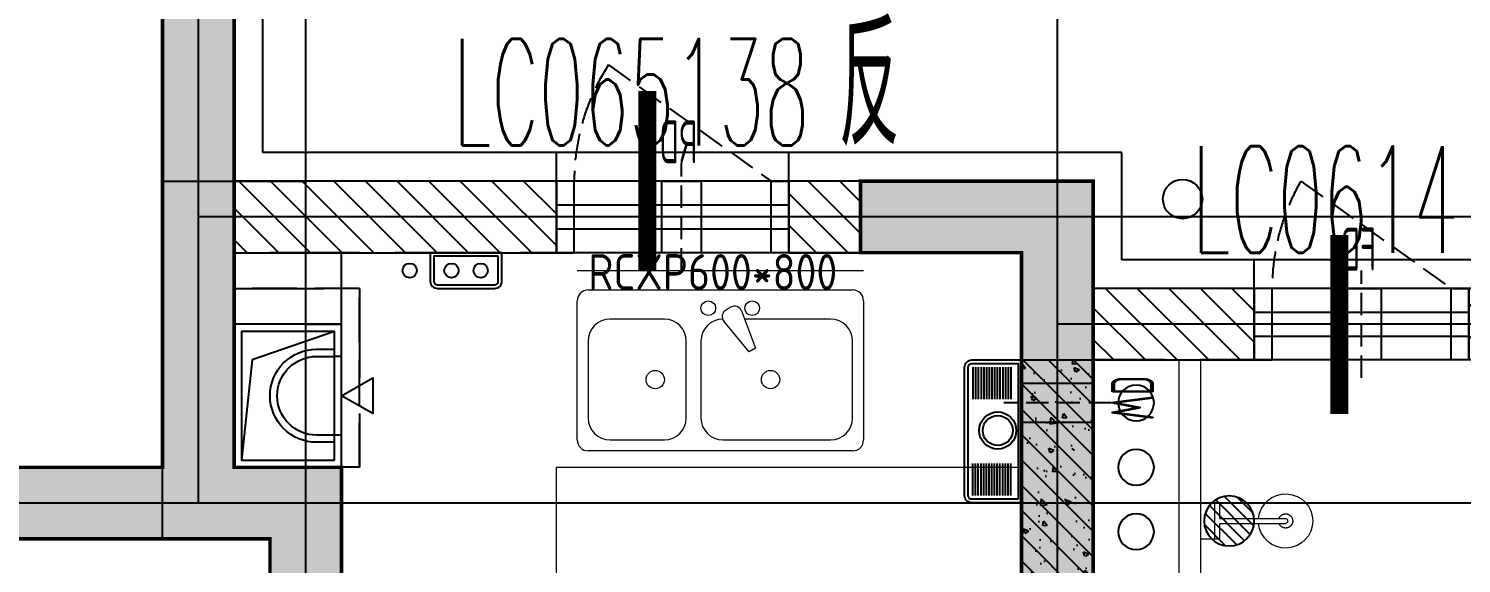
# Model space of a CAD drawing. Header units: millimetres. Extents: x 815519 to 890079, y 147095 to 251022.
# Drawn here: x 877205 to 881208, y 167027 to 168522 of the extents above; entities that cross this region are included whole.
import ezdxf

# ---------------------------------------------------------------- set-up
doc = ezdxf.new("R2010")
doc.units = ezdxf.units.MM
doc.header["$LTSCALE"] = 1000
for name, pattern in [('__DASH', [0.35, 0.25, -0.1]), ('DASH', [0.35, 0.25, -0.1]), ('DOTE', [61.468, 50.8, -5.08, 0.508, -5.08])]:
    doc.linetypes.add(name, pattern=pattern)
for name, color, linetype in [('A-WIND（门窗）', 155, 'Continuous'), ('DIM_IDEN', 3, 'Continuous'), ('EQUIP_地漏', 7, 'Continuous'), ('FURNITURE', 3, 'Continuous'), ('LVTRY', 84, 'Continuous'), ('PC_预制外墙', 11, 'Continuous'), ('PC_预制外墙填充', 252, 'Continuous'), ('PUB_HATCH', 8, 'Continuous'), ('STAIR', 52, 'Continuous'), ('SURFACE', 6, 'Continuous'), ('VPIPE-污水', 2, 'DASH'), ('VPIPE-通气', 3, 'Continuous'), ('VPIPE-雨水', 4, 'DASH'), ('WALL', 2, 'Continuous'), ('WINDOW', 4, 'Continuous'), ('WINDOW_TEXT', 7, 'Continuous'), ('总内隔墙', 30, 'Continuous'), ('梁虚线', 134, 'DASH'), ('看线', 163, 'Continuous'), ('砼墙', 3, 'Continuous'), ('预留洞-厨房', 6, 'Continuous')]:
    doc.layers.add(name, color=color, linetype=linetype)
doc.layers.add('DOTE', color=1, linetype='DOTE', plot=False)
for name, color, linetype, lineweight in [('FF-洁具', 32, 'Continuous', 0), ('厨卫', 154, 'Continuous', 0), ('预留洞-卫生间', 6, 'Continuous', 25)]:
    doc.layers.add(name, color=color, linetype=linetype, lineweight=lineweight)
doc.styles.add('_TCH_WINDOW', font='SIMPLEX', dxfattribs={"height": 3.5, "bigfont": 'GBCBIG'})
doc.styles.get("Standard").update_dxf_attribs({"font": 'gbenor.shx', "bigfont": 'gbcbig.shx'})
doc.styles.add('TSSD_REIN', font='TSSDENG.shx', dxfattribs={"width": 0.69, "height": 0.2, "bigfont": 'TSSDCHN.shx'})

# ---------------------------------------------------------------- blocks, each defined once
blk = doc.blocks.new('10#标准层轴网')
at = {"layer": 'DOTE'}
for p, q in [((-312273.1, 359150), (-312273.1, 365950)), ((-311973.1, 356450), (-311973.1, 365950)), ((-309873.1, 356450), (-309873.1, 365950)), ((-303473.1, 359950), (-312273.1, 359950)), ((-303473.1, 359650), (-309873.1, 359650)), ((-303473.1, 359150), (-329473.1, 359150))]:
    blk.add_line(p, q, dxfattribs=at)
blk = doc.blocks.new('10#-2单元-3C右侧楼梯间')
at = {"layer": 'SURFACE'}
blk.add_line((-184890, 486580), (-184890, 488480), dxfattribs=at)
at = {"layer": 'WALL'}
for p, q in [((-184970, 485700), (-184970, 488400)), ((-185170, 485700), (-185170, 488200)), ((-185170, 485700), (-187170, 485700)), ((-184670, 485700), (-184970, 485700)), ((-184670, 485700), (-184670, 483200)), ((-185070, 485500), (-187070, 485500)), ((-184870, 485500), (-185070, 485500)), ((-184870, 485500), (-184870, 483300))]:
    blk.add_line(p, q, dxfattribs=at)
blk = doc.blocks.new('$WINLIB2D$00000001')
for p, q in [((-0.5, 0.5), (0.5, 0.5)), ((-0.5, 0.5), (-0.5, -0.5)), ((0.5, -0.5), (0.5, 0.5)), ((0.5, 0.1667), (-0.5, 0.1667)), ((0.5, -0.1667), (-0.5, -0.1667)), ((-0.5, -0.5), (0.5, -0.5))]:
    blk.add_line(p, q)
blk = doc.blocks.new('3D户型-平面-反')
at = {"layer": 'A-WIND（门窗）', "linetype": 'DASH', "ltscale": 0.3}
for p, q in [((149845.1, 435902.6), (150299.5, 435577.7)), ((151779.9, 435577.7), (152199.5, 435277.7))]:
    blk.add_line(p, q, dxfattribs=at)
at = {"layer": 'A-WIND（门窗）'}
for points in [[(149699.5, 435577.7), (149699.5, 435377.7), (149749.5, 435377.7), (149749.5, 435577.7)], [(150349.5, 435577.7), (150349.5, 435377.7), (150299.5, 435377.7), (150299.5, 435577.7)], [(151649.5, 435277.7), (151649.5, 435077.7), (151699.5, 435077.7), (151699.5, 435277.7)], [(152249.5, 435277.7), (152249.5, 435077.7), (152199.5, 435077.7), (152199.5, 435277.7)]]:
    blk.add_lwpolyline(points, close=True, dxfattribs=at)
at = {"layer": 'A-WIND（门窗）', "linetype": 'DASH', "ltscale": 0.3}
for centre, start in [((150349.5, 435577.7), 147.2155), ((152299.5, 435277.7), 150)]:
    blk.add_arc(centre, 600, start, 180, dxfattribs=at)
at = {"layer": 'SURFACE'}
for p, q in [((151279.5, 435657.7), (148879.5, 435657.7)), ((149699.5, 435577.7), (149699.5, 435657.7)), ((150349.5, 435577.7), (150349.5, 435657.7)), ((151279.5, 435357.7), (151279.5, 435657.7)), ((155979.5, 435357.7), (151279.5, 435357.7)), ((151649.5, 435277.7), (151649.5, 435357.7))]:
    blk.add_line(p, q, dxfattribs=at)
at = {"layer": 'WALL'}
for p, q in [((148599.5, 435577.7), (148999.5, 435577.7)), ((148599.5, 434577.7), (148599.5, 435577.7)), ((149699.5, 435577.7), (148999.5, 435577.7)), ((149699.5, 435377.7), (149699.5, 435577.7)), ((151199.5, 435577.7), (150349.5, 435577.7)), ((150349.5, 435577.7), (150349.5, 435377.7)), ((151199.5, 435277.7), (151199.5, 435577.7)), ((148799.5, 435377.7), (148999.5, 435377.7)), ((148799.5, 434777.7), (148799.5, 435377.7)), ((148999.5, 435177.7), (148999.5, 435377.7)), ((149099.5, 435177.7), (149099.5, 435377.7)), ((149099.5, 435377.7), (149699.5, 435377.7)), ((150349.5, 435377.7), (150999.5, 435377.7)), ((150999.5, 435277.7), (150999.5, 435377.7)), ((150999.5, 435277.7), (150999.5, 435277.7)), ((150999.5, 435277.7), (150999.5, 435077.7)), ((151649.5, 435277.7), (151199.5, 435277.7)), ((151649.5, 435077.7), (151649.5, 435277.7)), ((148999.5, 435177.7), (149099.5, 435177.7)), ((150999.5, 435077.7), (150999.5, 435077.7)), ((150999.5, 433277.7), (150999.5, 435077.7)), ((151199.5, 433277.7), (151199.5, 435077.7)), ((151199.5, 435077.7), (151649.5, 435077.7)), ((148799.5, 434777.7), (149099.5, 434777.7)), ((149099.5, 432077.7), (149099.5, 434777.7)), ((148599.5, 434577.7), (148899.5, 434577.7)), ((148899.5, 431877.7), (148899.5, 434577.7))]:
    blk.add_line(p, q, dxfattribs=at)
at = {"layer": 'WINDOW', "yscale": -200}
for p, xscale, zscale, rotation in [((150024.5, 435477.7), -650, -650, 359.9999999998888), ((151949.5, 435177.7), -600, -600, 3.861640669723965e-11)]:
    blk.add_blockref('$WINLIB2D$00000001', p, dxfattribs=dict(at, xscale=xscale, zscale=zscale, rotation=rotation))
at = {"layer": 'WINDOW_TEXT', "style": '_TCH_WINDOW'}
for s, height, width, p in [('反', 337.6, 0.7, (150489.2, 435677.7)), ('LC065138', 297.5, 0.494118, (149411.2, 435677.7)), ('LC0614', 297.5, 0.494118, (151476.2, 435377.7))]:
    blk.add_text(s, height=height, dxfattribs=dict(at, width=width)).set_placement(p)
blk = doc.blocks.new('10#-剪力墙-初')
at = {"layer": 'PUB_HATCH'}
for points in [[(660112.9, -134100.9), (660112.9, -133900.9), (657312.9, -133900.9), (657312.9, -136600.9), (657012.9, -136600.9), (657012.9, -139300.9), (656712.9, -139300.9), (656712.9, -139600.9), (656912.9, -139600.9), (656912.9, -139500.9), (657212.9, -139500.9), (657212.9, -139200.9), (659412.9, -139200.9), (659412.9, -139500.9), (659612.9, -139500.9), (659612.9, -139000.9), (657212.9, -139000.9), (657212.9, -136800.9), (659612.9, -136800.9), (659612.9, -136600.9), (657512.9, -136600.9), (657512.9, -134100.9)], [(655562.9, -136000.9), (655562.9, -135800.9), (654912.9, -135800.9), (654912.9, -137600.9), (655112.9, -137600.9), (655112.9, -136000.9)]]:
    blk.add_hatch(color=256, dxfattribs=at).paths.add_polyline_path(points)
at = {"layer": '砼墙', "color": 5, "ltscale": 1, "const_width": 10}
for points in [[(660112.9, -134100.9), (657512.9, -134100.9), (657512.9, -136600.9), (659612.9, -136600.9), (659612.9, -136800.9), (657512.9, -136800.9), (657212.9, -136800.9), (657212.9, -139000.9), (659612.9, -139000.9), (659612.9, -139500.9), (659412.9, -139500.9), (659412.9, -139200.9), (657212.9, -139200.9), (657212.9, -139500.9), (656912.9, -139500.9), (656912.9, -139600.9), (656712.9, -139600.9), (656712.9, -139300.9), (657012.9, -139300.9), (657012.9, -139000.9), (657012.9, -136600.9), (657312.9, -136600.9), (657312.9, -133900.9), (660112.9, -133900.9)], [(655562.9, -136000.9), (655112.9, -136000.9), (655112.9, -137600.9), (654912.9, -137600.9), (654912.9, -135800.9), (655562.9, -135800.9)]]:
    blk.add_lwpolyline(points, close=True, dxfattribs=at)
blk = doc.blocks.new('A$C44E32CAC')
for p, q in [((27.2, 342), (27.2, 260.9)), ((34, 342), (34, 260.9)), ((40.8, 342), (40.8, 260.9)), ((47.6, 342), (47.6, 260.9)), ((54.5, 342), (54.5, 260.9)), ((61.3, 342), (61.3, 260.9)), ((68.1, 342), (68.1, 260.9)), ((74.9, 342), (74.9, 260.9)), ((81.8, 342), (81.8, 260.9)), ((88.6, 342), (88.6, 260.9)), ((95.4, 342), (95.4, 260.9)), ((102.2, 342), (102.2, 260.9)), ((109.1, 342), (109.1, 260.9)), ((115.9, 342), (115.9, 260.9)), ((122.7, 342), (122.7, 260.9)), ((27.2, 18.2), (27.2, 99.2)), ((34, 18.2), (34, 99.2)), ((40.8, 18.2), (40.8, 99.2)), ((47.6, 18.2), (47.6, 99.2)), ((54.5, 18.2), (54.5, 99.2)), ((61.3, 18.2), (61.3, 99.2)), ((68.1, 18.2), (68.1, 99.2)), ((74.9, 18.2), (74.9, 99.2)), ((81.8, 18.2), (81.8, 99.2)), ((88.6, 18.2), (88.6, 99.2)), ((95.4, 18.2), (95.4, 99.2)), ((102.2, 18.2), (102.2, 99.2)), ((109.1, 18.2), (109.1, 99.2)), ((115.9, 18.2), (115.9, 99.2)), ((122.7, 18.2), (122.7, 99.2))]:
    blk.add_line(p, q)
for points in [[(0, 360.2), (125.6, 360.2, -0.414214), (143.6, 342.2), (143.6, 18, -0.414214), (125.6, 0), (0, 0)], [(9, 351.2), (125.6, 351.2, -0.414214), (134.6, 342.2), (134.6, 18, -0.414214), (125.6, 9), (9, 9)]]:
    blk.add_lwpolyline(points, format="xyb", close=True)
for radius in [46.8, 37.8]:
    blk.add_circle((60.1, 177.8), radius)
blk = doc.blocks.new('LHXCP600-800')
at = {"layer": '厨卫'}
for p, q in [((58199.7, 14751.7), (58999.7, 14751.7)), ((58199.7, 14701.7), (58999.7, 14701.7)), ((58199.7, 14228.3), (58199.7, 14616.9)), ((58230.4, 14647.6), (58969, 14647.6)), ((58999.7, 14616.9), (58999.7, 14228.3)), ((58629.2, 14599.2), (58614.9, 14591)), ((58658.6, 14588.7), (58697.4, 14485.1)), ((58443.1, 14565.8), (58291.7, 14565.8)), ((58679.7, 14474.8), (58609.4, 14560.2)), ((58907.6, 14565.8), (58667.2, 14565.8)), ((58230.4, 14504.4), (58230.4, 14289.6)), ((58504.5, 14289.6), (58504.5, 14504.4)), ((58545.4, 14504.4), (58545.4, 14289.6)), ((58969, 14289.6), (58969, 14504.4)), ((58697.4, 14485.1), (58679.7, 14474.8)), ((58291.7, 14228.3), (58443.1, 14228.3)), ((58606.7, 14228.3), (58907.6, 14228.3)), ((58969, 14197.6), (58230.4, 14197.6)), ((58199.7, 14151.7), (58999.7, 14151.7))]:
    blk.add_line(p, q, dxfattribs=at)
for centre, radius in [((58565.8, 14596.5), 20.5), ((58688.5, 14596.5), 20.5), ((58417.5, 14397), 25.6), ((58739.7, 14397), 25.6)]:
    blk.add_circle(centre, radius, dxfattribs=at)
for centre, radius, start, end in [((58230.4, 14616.9), 30.7, 90, 180), ((58969, 14616.9), 30.7, 0, 90), ((58625.2, 14573.2), 20.5, 120, 219.4623), ((58639.4, 14581.5), 20.5, 20.5377, 120), ((58291.7, 14504.4), 61.4, 90, 180), ((58443.1, 14504.4), 61.4, 0, 90), ((58606.7, 14504.4), 61.4, 90, 180), ((58907.6, 14504.4), 61.4, 0, 90), ((58291.7, 14289.6), 61.4, 180, 270), ((58443.1, 14289.6), 61.4, 270, 0), ((58606.7, 14289.6), 61.4, 180, 270), ((58907.6, 14289.6), 61.4, 270, 0), ((58230.4, 14228.3), 30.7, 180, 270), ((58969, 14228.3), 30.7, 270, 0)]:
    blk.add_arc(centre, radius, start, end, dxfattribs=at)
blk.add_text('RCXP600*800', height=100, dxfattribs=at).set_placement((58230.4, 14647.6))
blk = doc.blocks.new('A$C4BA03DFC')
at = {"layer": 'FF-洁具', "color": 13, "linetype": '__DASH', "ltscale": 0.2}
blk.add_lwpolyline([(0, 25.5), (-40, 25.5), (-40, 125.5), (0, 125.5)], dxfattribs=at)
at = {"layer": 'FF-洁具', "linetype": 'DASH'}
for points in [[(0, 125.5), (0, 25.5)], [(0, 125.5), (14, 125.5)], [(14, 125.5), (14, 82.5)], [(14, 82.5), (198.3, 82.5)], [(14, 68.5), (14, 25.5)], [(14, 68.5), (198.3, 68.5)], [(0, 25.5), (14, 25.5)]]:
    blk.add_lwpolyline(points, dxfattribs=at)
at = {"layer": 'FF-洁具'}
blk.add_arc((197.7, 75.5), 75.7, 185.306, 174.694, dxfattribs=at)
at = {"layer": 'FF-洁具', "linetype": 'DASH'}
for centre, radius, start, end in [((197.7, 75.5), 19.8, 200.6725, 159.3275), ((196.1, 75.5), 7.33, 287.2381, 72.7619)]:
    blk.add_arc(centre, radius, start, end, dxfattribs=at)
blk = doc.blocks.new('61219101212984')
for points in [[(-100, -50), (100, -50), (100, 30, 0.414214), (80, 50), (-80, 50, 0.414214), (-100, 30)], [(-90, -40), (90, -40), (90, 30, 0.414214), (80, 40), (-80, 40, 0.414214), (-90, 30)]]:
    blk.add_lwpolyline(points, format="xyb", close=True)
for centre in [(-40.8, 0), (40.8, 0), (157.5, 0)]:
    blk.add_circle(centre, 20)
blk = doc.blocks.new('dr dgr drgd')
at = {"layer": 'FURNITURE', "color": 1, "linetype": 'DASH', "ltscale": 0.5}
blk.add_lwpolyline([(1444508.9, -951942.4), (1444858.9, -951942.4), (1444858.9, -952442.4), (1444508.9, -952442.4)], close=True, dxfattribs=at)
at = {"layer": 'FURNITURE', "color": 3}
for points in [[(1444558.9, -952442.4), (1444558.9, -952042.4), (1444858.9, -952042.4), (1444858.9, -952442.4)], [(1444578.9, -952422.4), (1444578.9, -952062.4), (1444838.9, -952062.4), (1444838.9, -952422.4)]]:
    blk.add_lwpolyline(points, close=True, dxfattribs=at)
at = {"layer": 'FURNITURE', "color": 13}
blk.add_lwpolyline([(1444578.9, -952062.4), (1444808.9, -952142.4), (1444838.9, -952422.4)], dxfattribs=at)
at = {"layer": 'FURNITURE', "color": 3}
for points in [[(1444558.9, -952132.4), (1444578.9, -952132.4)], [(1444558.9, -952242.4), (1444471.9, -952192.4), (1444471.9, -952292.4), (1444558.9, -952242.4)], [(1444558.9, -952352.4), (1444578.9, -952352.4)]]:
    blk.add_lwpolyline(points, dxfattribs=at)
for points in [[(1444578.9, -952372.4), (1444628.9, -952372.4, 0.414214), (1444758.9, -952242.4, 0.414214), (1444628.9, -952112.4), (1444578.9, -952112.4)], [(1444578.9, -952352.4), (1444628.9, -952352.4, 0.414214), (1444738.9, -952242.4, 0.414214), (1444628.9, -952132.4), (1444578.9, -952132.4)]]:
    blk.add_lwpolyline(points, format="xyb", dxfattribs=at)
blk = doc.blocks.new('3D-左户厨卫')
at = {"layer": 'VPIPE-污水', "linetype": 'Continuous'}
for centre in [(-521517.5, 443530), (-521517.5, 443350)]:
    blk.add_circle(centre, 50, dxfattribs=at)
at = {"layer": 'VPIPE-通气', "linetype": 'Continuous'}
blk.add_circle((-521517.5, 443170), 50, dxfattribs=at)
at = {"layer": '厨卫'}
for p, q in [((-519897.5, 443350), (-521197.5, 443350)), ((-519897.5, 440650), (-519897.5, 443350))]:
    blk.add_line(p, q, dxfattribs=at)
blk.add_lwpolyline([(-521397.5, 442810), (-521637.5, 442810), (-521637.5, 443650), (-521697.5, 443650), (-521697.5, 442750), (-521397.5, 442750), (-521397.5, 442810)], dxfattribs=at)
at = {"layer": '看线', "color": 3, "linetype": '__DASH'}
blk.add_lwpolyline([(-519347.5, 443350), (-518997.5, 443350), (-518997.5, 443850), (-519347.5, 443850)], close=True, dxfattribs=at)
at = {"layer": 'LVTRY', "linetype": 'ByBlock', "xscale": -1, "rotation": 179.9911753785149}
blk.add_blockref('61219101212984', (-519645.3, 443900), dxfattribs=at)
at = {"layer": 'LVTRY', "linetype": 'ByBlock', "xscale": -1.108799934387207, "yscale": 1.108799934387207, "rotation": 180}
blk.add_blockref('A$C44E32CAC', (-521197.5, 443650), dxfattribs=at)
at = {"layer": 'WALL'}
blk.add_blockref('dr dgr drgd', (-1963856.4, 1395792.4), dxfattribs=at)
at = {"layer": '厨卫', "extrusion": (0, 0, -1), "zscale": -1}
blk.add_blockref('LHXCP600-800', (461756.2, 429198.3), dxfattribs=at)
at = {"layer": '厨卫', "extrusion": (0, 0, -1), "xscale": -1, "zscale": -1, "rotation": 180}
blk.add_blockref('A$C4BA03DFC', (521737.5, 443275.5), dxfattribs=at)
blk = doc.blocks.new('A$C229B3283')
at = {"color": 2, "linetype": 'DASH', "ltscale": 0.25}
blk.add_lwpolyline([(0, -250), (0, 50)], dxfattribs=at)
blk.add_lwpolyline([(-55, 0), (-55, -200), (55, -200), (55, 0), (-55, 0)])
at = {"color": 8, "style": 'TSSD_REIN', "width": 0.552}
blk.add_text('FD', height=120, dxfattribs=at).set_placement((-40.8, 50))
blk = doc.blocks.new('A$C3BAF56AD')
at = {"color": 2, "linetype": 'DASH', "ltscale": 0.25}
blk.add_lwpolyline([(0, -250), (0, 50)], dxfattribs=at)
blk.add_lwpolyline([(-55, 0), (-55, -200), (55, -200), (55, 0), (-55, 0)])
at = {"color": 8, "style": 'TSSD_REIN', "width": 0.552}
blk.add_text('RD', height=120, dxfattribs=at).set_placement((-44.6, 50))
blk = doc.blocks.new('地漏')
h = blk.add_hatch()
h.set_pattern_fill('LINE', color=13, scale=25, angle=45, style=0)
h.set_pattern_definition([(45, (0, 0), (-16.83798023, 16.83798023), [])])
edge = h.paths.add_edge_path()
edge.add_arc((6430372.7, -196010.6), 70, 0, 360)
at = {"color": 13}
blk.add_line((6430410.5, -195951.9), (6430411.9, -195953.3), dxfattribs=at)
blk.add_circle((6430372.7, -196010.6), 70)
blk = doc.blocks.new('3-D-雨水-留洞')
at = {"color": 2, "linetype": 'DASH', "ltscale": 0.25}
blk.add_lwpolyline([(-566064.1, 696570.5), (-565764.1, 696570.5)], dxfattribs=at)
at = {"layer": '预留洞-厨房'}
blk.add_lwpolyline([(-565814.2, 696625.5), (-566014.2, 696625.5), (-566014.2, 696515.5), (-565814.2, 696515.5), (-565814.2, 696625.5)], dxfattribs=at)
at = {"layer": 'EQUIP_地漏', "rotation": 180}
blk.add_blockref('地漏', (5863978.5, 500229.9), dxfattribs=at)
at = {"layer": '预留洞-卫生间'}
blk.add_blockref('A$C229B3283', (-566764.2, 696890.5), dxfattribs=at)
at = {"layer": '预留洞-厨房'}
blk.add_blockref('A$C3BAF56AD', (-564864.2, 697190.5), dxfattribs=at)
at = {"color": 8, "style": 'TSSD_REIN', "width": 0.552}
blk.add_text('WD', height=120, rotation=90, dxfattribs=at).set_placement((-566064.2, 696522.1))
blk = doc.blocks.new('DAAB')
at = {"layer": '梁虚线', "ltscale": 1}
for p, q in [((218567.7, -665515.6), (220317.7, -665515.6)), ((218567.7, -665715.6), (220317.7, -665715.6)), ((213867.7, -665815.6), (217917.7, -665815.6)), ((213867.7, -666015.6), (217917.7, -666015.6))]:
    blk.add_line(p, q, dxfattribs=at)
for points in [[(220317.7, -666315.6), (220317.7, -663615.6)], [(220517.7, -666315.6), (220517.7, -663815.6)], [(217917.7, -665515.6), (218567.7, -665515.6)], [(217917.7, -667315.6), (217917.7, -665515.6)], [(218567.7, -665515.6), (218567.7, -665715.6)], [(218117.7, -665715.6), (218567.7, -665715.6)], [(218117.7, -667315.6), (218117.7, -665715.6)], [(220017.7, -666315.6), (220317.7, -666315.6)], [(220017.7, -668715.6), (220017.7, -666315.6)], [(220517.7, -666315.6), (222617.7, -666315.6)], [(220217.7, -666515.6), (220517.7, -666515.6)], [(220217.7, -668715.6), (220217.7, -666515.6)], [(220517.7, -666515.6), (222617.7, -666515.6)]]:
    blk.add_lwpolyline(points, dxfattribs=at)
blk = doc.blocks.new('10#-标准层-装备式')
at = {"layer": 'PC_预制外墙填充'}
h = blk.add_hatch(dxfattribs=at)
h.set_pattern_fill('ANSI31', color=256, scale=500, style=0)
h.set_pattern_definition([(45, (-572752.71, 434421.08), (-44.194174, 44.194174), [])])
h.paths.add_polyline_path([(198313.5, 539000), (198513.5, 539000), (198513.5, 539600), (198313.5, 539600)])
h.paths.add_polyline_path([(195313.5, 539000), (195113.5, 539000), (195113.5, 539600), (195313.5, 539600)])
h.paths.add_polyline_path([(188313.5, 537000), (188113.5, 537000), (188113.5, 536400), (188313.5, 536400)])
h.paths.add_polyline_path([(183313.5, 536400), (183113.5, 536400), (183113.5, 537000), (183313.5, 537000)])
h.paths.add_polyline_path([(181513.5, 536400), (181513.5, 537000)])
h.paths.add_polyline_path([(181713.5, 537000), (181513.5, 537000), (181513.5, 536400), (181713.5, 536400)])
h.paths.add_polyline_path([(176713.5, 536400), (176513.5, 536400), (176513.5, 537000), (176713.5, 537000)])
h.paths.add_polyline_path([(169313.5, 538000), (169513.5, 538000), (169513.5, 538800), (169313.5, 538800)])
h.paths.add_polyline_path([(165813.5, 538000), (166013.5, 538000), (166013.5, 538800), (165813.5, 538800)])
h.paths.add_polyline_path([(166513.5, 547200), (165813.5, 547200), (165813.5, 547400), (166513.5, 547400)])
h.paths.add_polyline_path([(185513.5, 543700), (185713.5, 543700), (185713.5, 543000), (185513.5, 543000)])
h.paths.add_polyline_path([(179313.5, 543000), (179113.5, 543000), (179113.5, 543700), (179313.5, 543700)])
h.paths.add_polyline_path([(198313.5, 543000), (198513.5, 543000), (198513.5, 541500), (198313.5, 541500)])
h.paths.add_polyline_path([(197613.5, 539000), (197613.5, 538800), (198513.5, 538800), (198513.5, 539000)])
h.paths.add_polyline_path([(196113.5, 538800), (196113.5, 539000), (195113.5, 539000), (195113.5, 538800)])
h.paths.add_polyline_path([(194813.5, 550500), (194813.5, 550700), (194163.5, 550700), (194163.5, 550500)])
h.paths.add_polyline_path([(193013.5, 550700), (193013.5, 550500), (193763.5, 550500), (193763.5, 550700)])
h.paths.add_polyline_path([(191513.5, 550500), (191513.5, 550700), (191013.5, 550700), (191013.5, 550500)])
h.paths.add_polyline_path([(187013.5, 552800.3), (187013.5, 552600), (187913.5, 552600), (187913.5, 552800.3)])
h.paths.add_polyline_path([(185713.5, 549800), (185913.5, 549800), (185913.5, 549900), (185713.5, 549900)])
h.paths.add_polyline_path([(185913.5, 548000), (185713.5, 548000), (185713.5, 547700), (185913.5, 547700)])
h.paths.add_polyline_path([(187213.5, 544400), (187413.5, 544400), (187413.5, 544900), (187213.5, 544900)])
h.paths.add_polyline_path([(187413.5, 543798.4), (187213.5, 543798.4), (187213.5, 543700), (187413.5, 543700)])
h.paths.add_polyline_path([(186313.5, 542800), (186313.5, 543000), (185713.5, 543000), (185713.5, 542800)])
h.paths.add_polyline_path([(186913.5, 543000), (186913.5, 542800), (187013.5, 542800), (187013.5, 543000)])
h.paths.add_polyline_path([(183413.5, 543500), (183413.5, 543700), (183213.5, 543700), (183213.5, 543500)])
h.paths.add_polyline_path([(184613.5, 543700), (184613.5, 543500), (185513.5, 543500), (185513.5, 543700)])
h.paths.add_polyline_path([(181413.5, 543700), (181413.5, 543500), (181613.5, 543500), (181613.5, 543700)])
h.paths.add_polyline_path([(180213.5, 543500), (180213.5, 543700), (179313.5, 543700), (179313.5, 543500)])
h.paths.add_polyline_path([(178513.5, 543000), (178513.5, 542800), (179113.5, 542800), (179113.5, 543000)])
h.paths.add_polyline_path([(177913.5, 542800), (177913.5, 543000), (177813.5, 543000), (177813.5, 542800)])
h.paths.add_polyline_path([(177413.5, 544400), (177613.5, 544400), (177613.5, 544900), (177413.5, 544900)])
h.paths.add_polyline_path([(177613.5, 543800), (177413.5, 543800), (177413.5, 543700), (177613.5, 543700)])
h.paths.add_polyline_path([(178413.5, 549800), (178613.5, 549800), (178613.5, 549900), (178413.5, 549900)])
h.paths.add_polyline_path([(178613.5, 547800), (178413.5, 547800), (178413.5, 547700), (178613.5, 547700)])
h.paths.add_polyline_path([(177313.5, 552600), (177313.5, 552800), (176413.5, 552800), (176413.5, 552600)])
h.paths.add_polyline_path([(172713.5, 550900), (172713.5, 550700), (173613.5, 550700), (173613.5, 550900)])
h.paths.add_polyline_path([(172063.5, 550700), (172063.5, 550900), (171863.5, 550900), (171863.5, 550700)])
h.paths.add_polyline_path([(170763.5, 550600), (170763.5, 550400), (171213.5, 550400), (171213.5, 550600)])
h.paths.add_polyline_path([(168863.5, 550600), (168863.5, 550400), (170163.5, 550400), (170163.5, 550600)])
h.paths.add_polyline_path([(167363.5, 550400), (167363.5, 550600), (167163.5, 550600), (167163.5, 550400)])
h.paths.add_polyline_path([(165813.5, 547000), (166013.5, 547000), (166013.5, 547200), (165813.5, 547200)])
h.paths.add_polyline_path([(166013.5, 545500), (165813.5, 545500), (165813.5, 544700), (166013.5, 544700)])
h.paths.add_polyline_path([(165813.5, 544350), (166013.5, 544350), (166013.5, 544500.1), (165813.5, 544500.1)])
h.paths.add_polyline_path([(166013.5, 543750), (165813.5, 543750), (165813.5, 542800), (166013.5, 542800)])
h.paths.add_polyline_path([(168513.5, 538200), (168513.5, 538000), (169313.5, 538000), (169313.5, 538200)])
h.paths.add_polyline_path([(166713.5, 538000), (166713.5, 538200), (166013.5, 538200), (166013.5, 538000)])
h.paths.add_polyline_path([(172213.5, 539000), (172213.5, 538800), (172413.5, 538800), (172413.5, 539000)])
h.paths.add_polyline_path([(170213.5, 538800), (170213.5, 539000), (170013.5, 539000), (170013.5, 538800)])
h.paths.add_polyline_path([(175813.5, 537200), (175813.5, 537000), (176013.5, 537000), (176013.5, 537200)])
h.paths.add_polyline_path([(173813.5, 537000), (173813.5, 537200), (173613.5, 537200), (173613.5, 537000)])
h.paths.add_polyline_path([(177513.5, 536200), (177513.5, 536400), (176513.5, 536400), (176513.5, 536200)])
h.paths.add_polyline_path([(181163.5, 536400), (181163.5, 536200), (181713.5, 536200), (181713.5, 536400)])
h.paths.add_polyline_path([(179663.5, 536200), (179663.5, 536400), (179013.5, 536400), (179013.5, 536200)])
h.paths.add_polyline_path([(183663.5, 536200), (183663.5, 536400), (183113.5, 536400), (183113.5, 536200)])
h.paths.add_polyline_path([(187313.5, 536400), (187313.5, 536200), (188313.5, 536200), (188313.5, 536400)])
h.paths.add_polyline_path([(185813.5, 536200), (185813.5, 536400), (185163.5, 536400), (185163.5, 536200)])
h.paths.add_polyline_path([(191013.5, 537200), (191013.5, 537000), (191213.5, 537000), (191213.5, 537200)])
h.paths.add_polyline_path([(189013.5, 537000), (189013.5, 537200), (188813.5, 537200), (188813.5, 537000)])
h.paths.add_polyline_path([(194413.5, 539800), (194413.5, 539600), (194613.5, 539600), (194613.5, 539800)])
h.paths.add_polyline_path([(192413.3, 539600), (192413.3, 539800), (192213.5, 539800), (192213.5, 539600)])
h.paths.add_polyline_path([(197613.5, 545900), (197413.5, 545900), (197413.5, 545000), (197613.5, 545000)])
h.paths.add_polyline_path([(197413.5, 546550), (197613.5, 546550), (197613.5, 547300), (197413.5, 547300)])
at = {"layer": 'PC_预制外墙'}
blk.add_lwpolyline([(172063.5, 550900), (172063.5, 550700), (171863.5, 550700), (171863.5, 550900)], close=True, dxfattribs=at)
for points in [[(172713.5, 550900), (173613.5, 550900), (173613.5, 550700), (172713.5, 550700), (172713.5, 550900)], [(170763.5, 550600), (171213.5, 550600), (171213.5, 550400), (170763.5, 550400), (170763.5, 550600)]]:
    blk.add_lwpolyline(points, dxfattribs=at)
blk = doc.blocks.new('10#楼-装配式-标准层')
at = {"layer": 'PUB_HATCH'}
h = blk.add_hatch(dxfattribs=at)
h.set_pattern_fill('钢筋混凝土', color=256, scale=20, style=0)
h.set_pattern_definition([(45, (0, 0), (-35.355339, 35.355339), []), (50, (0, 0), (143.452037, -12.550427), [15, -165]), (355, (0, 0), (-27.750267, 150.438427), [12, -132]), (100.4514, (11.95, -1.05), (115.701876, 137.88791), [12.748038, -140.228422]), (46.1842, (0, 40), (213.44821, -33.103803), [22.5, -247.5]), (96.6356, (17.79, 37.24), (186.93254, 194.823574), [19.12206, -210.3426]), (351.1842, (0, 40), (186.93239, 194.82372), [18, -198]), (21, (20, 30), (119.38141, -80.523778), [15, -165]), (326, (20, 30), (48.663066, 145.03001), [12, -132]), (71.4514, (29.95, 23.29), (168.044526, 64.5061), [12.748038, -140.228422]), (37.5, (0, 0), (2.431971, 66.5787708), [0, -130.4, 0, -134, 0, -132.5]), (7.5, (0, 0), (52.6139075, 78.882342), [0, -76.4, 0, -127.4, 0, -50.5]), (327.5, (-44.6, 0), (106.764487, -4.5109743), [0, -50, 0, -156, 0, -207]), (317.5, (-64.6, 0), (116.637234, 20.020996), [0, -65, 0, -103.6, 0, -147])])
h.paths.add_polyline_path([(171413.5, 550400), (171213.5, 550400), (171213.1, 549500), (171413.1, 549500)])
at = {"layer": 'WALL'}
for p, q in [((171213.5, 550400), (171213.1, 549500)), ((171413.5, 550400), (171213.5, 550400)), ((171413.1, 549500), (171413.5, 550400))]:
    blk.add_line(p, q, dxfattribs=at)

msp = doc.modelspace()

# ---------------------------------------------------------------- linework, layer by layer
at = {"layer": 'DIM_IDEN', "color": 5, "const_width": 50}
for points in [[(878933.6, 167846.9), (878933.6, 168346.9)], [(880867.1, 167444.4), (880867.1, 167944.4)]]:
    msp.add_lwpolyline(points, dxfattribs=at)
at = {"layer": 'STAIR'}
for p, q in [((877577.1, 167295.4), (877577.1, 169795.4)), ((876327.1, 167295.4), (877577.1, 167295.4))]:
    msp.add_line(p, q, dxfattribs=at)
at = {"layer": 'VPIPE-雨水', "linetype": 'Continuous'}
msp.add_circle((880429.5, 168045.4), 55, dxfattribs=at)

# ---------------------------------------------------------------- block references
at = {"xscale": -1}
for name, p in [('10#-剪力墙-初', (1535092.4, 303896.3)), ('3D-左户厨卫', (358782, -276054.6))]:
    msp.add_blockref(name, p, dxfattribs=at)
at = {"xscale": -1, "rotation": 359.9999999999714}
msp.add_blockref('DAAB', (1098097, 833611), dxfattribs=at)
at = {"layer": '总内隔墙', "color": 0, "xscale": -1}
for name in ['10#-标准层-装备式', '10#楼-装配式-标准层']:
    msp.add_blockref(name, (1051393, -382804.6), dxfattribs=at)
at = {"layer": '看线'}
for name, p in [('10#标准层轴网', (1189952.5, -191954.6)), ('10#-2单元-3C右侧楼梯间', (1062749.5, -318404.6)), ('3D户型-平面-反', (728980, -267482.3))]:
    msp.add_blockref(name, p, dxfattribs=at)
at = {"layer": '看线', "xscale": -1}
msp.add_blockref('3-D-雨水-留洞', (314165.3, -529095.1), dxfattribs=at)

doc.saveas('drawing.dxf')
